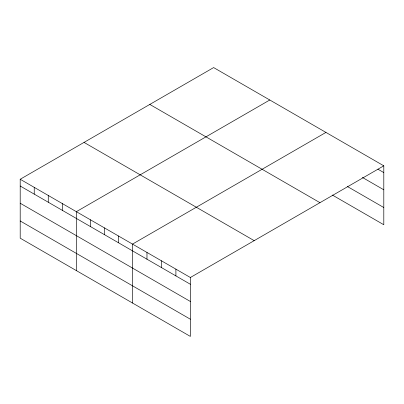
<?xml version="1.0" encoding="UTF-8"?>
<svg xmlns="http://www.w3.org/2000/svg" width="404" height="404" viewBox="0 0 404 404"><rect width="100%" height="100%" fill="white"/><g stroke="black" fill="none" stroke-linecap="round" stroke-linejoin="round"><path stroke-width="0.61" d="M383.8 165.822L213.635 67.579L20.2 179.255L20.2 238.178L190.365 336.421L190.365 277.498L383.8 165.822L383.8 224.745L332.371 195.051M269.791 99.995L76.356 211.676L76.356 270.599M325.942 132.416L132.507 244.097L132.507 303.02M377.907 169.18L383.8 172.584M362.373 177.422L383.8 189.794M347.374 186.502L383.8 207.53M149.803 104.429L319.968 202.677M84.032 142.4L254.197 240.648M20.2 179.255L190.365 277.498M20.2 186.017L190.365 284.259M20.2 203.232L190.365 301.475M20.2 220.968L190.365 319.211M175.902 269.15L175.902 275.912M161.438 260.797L161.438 267.559M146.975 252.45L146.975 259.206M118.468 235.992L118.468 242.754M104.434 227.886L104.434 234.648M90.395 219.781L90.395 226.543M62.317 203.571L62.317 210.333M48.278 195.465L48.278 202.227M34.239 187.36L34.239 194.122"/></g></svg>
